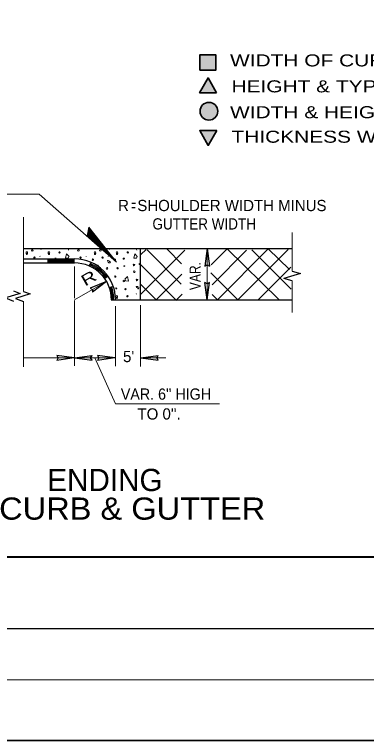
# Model space of a CAD drawing. Extents: x -516 to -145, y 130 to 404.
# Drawn here: x -282.2 to -247.7, y 129.8 to 200.9 of the extents above; entities that cross this region are included whole.
import ezdxf

# ---------------------------------------------------------------- set-up
doc = ezdxf.new("R2010")
doc.units = 0
doc.header["$LTSCALE"] = 0.47
doc.layers.add('1', color=7, linetype='Continuous', lineweight=13)
doc.layers.add('2', color=7, linetype='Continuous', lineweight=13)

msp = doc.modelspace()

# ---------------------------------------------------------------- hatches: boundary and pattern name
at = {"layer": '1'}
for points in [[(-264.0314, 195.3874), (-262.4784, 195.3874), (-262.4784, 196.9173), (-264.0314, 196.9173)], [(-262.3827, 193.1923), (-264.0634, 193.1909), (-263.2242, 194.6472)], [(-262.2733, 191.3834, 1), (-264.0131, 191.3834, 1)], [(-262.3632, 189.4859), (-264.0439, 189.4873), (-263.2047, 188.0311)]]:
    msp.add_hatch(color=256, dxfattribs=at).paths.add_polyline_path(points)

# ---------------------------------------------------------------- linework, layer by layer
at = {"linetype": 'Continuous', "lineweight": 13}
msp.add_lwpolyline([(-511.3166, 135.7334), (-151.3167, 135.7334), (-151.3167, 365.7333), (-511.3166, 365.7333)], close=True, dxfattribs=at)
at = {"layer": '1'}
for p, q in [((-279.782, 183.2658), (-272.1871, 176.6228)), ((-274.9387, 179.8052), (-272.9583, 177.3187)), ((-274.9258, 179.8694), (-272.7488, 177.1358)), ((-274.9253, 179.8142), (-274.7695, 179.8142)), ((-274.92, 179.8414), (-274.7911, 179.8414)), ((-274.9147, 179.8688), (-274.8127, 179.8688)), ((-274.9097, 179.9295), (-272.5393, 176.9531)), ((-274.9094, 179.896), (-274.8342, 179.896)), ((-274.9034, 179.9268), (-274.8586, 179.9268)), ((-274.8982, 179.954), (-274.8802, 179.954)), ((-274.8707, 179.9607), (-272.4178, 176.8808)), ((-275.0797, 179.1738), (-272.3256, 176.7762)), ((-275.0551, 179.1467), (-274.2414, 179.1467)), ((-275.0542, 179.2278), (-274.8431, 178.9628)), ((-275.0485, 179.1808), (-274.2684, 179.1808)), ((-275.0412, 179.2921), (-274.6333, 178.7799)), ((-275.0312, 179.1125), (-274.2144, 179.1125)), ((-275.0291, 179.2808), (-274.3475, 179.2808)), ((-275.0284, 179.3563), (-274.424, 178.5973)), ((-275.0237, 179.3081), (-274.3691, 179.3081)), ((-275.0184, 179.3354), (-274.3907, 179.3354)), ((-275.0157, 179.4203), (-274.2148, 178.4148)), ((-275.0131, 179.3627), (-274.4123, 179.3627)), ((-275.0078, 179.39), (-274.4339, 179.39)), ((-275.0027, 179.4845), (-274.0052, 178.2319)), ((-275.0025, 179.4173), (-274.4555, 179.4173)), ((-274.9965, 179.448), (-274.4798, 179.448)), ((-274.9912, 179.4753), (-274.5014, 179.4753)), ((-274.99, 179.5487), (-273.7958, 178.0493)), ((-274.9859, 179.5026), (-274.523, 179.5026)), ((-274.9806, 179.5298), (-274.5446, 179.5298)), ((-274.9772, 179.6128), (-273.5865, 177.8667)), ((-274.9747, 179.5606), (-274.5689, 179.5606)), ((-274.9687, 179.5913), (-274.5932, 179.5913)), ((-274.9642, 179.677), (-273.377, 177.6838)), ((-274.962, 179.6254), (-274.6202, 179.6254)), ((-274.9554, 179.6595), (-274.6472, 179.6595)), ((-274.9515, 179.7411), (-273.1677, 177.5013)), ((-274.9359, 179.7595), (-274.7262, 179.7595)), ((-274.9307, 179.7868), (-274.7479, 179.7868)), ((-254.9792, 175.7197), (-254.9792, 179.4976)), ((-274.9961, 179.0818), (-274.1902, 179.0818)), ((-274.9607, 179.0511), (-274.1658, 179.0511)), ((-274.9295, 179.0238), (-274.1442, 179.0238)), ((-274.8982, 178.9965), (-274.1226, 178.9965)), ((-274.8669, 178.9693), (-274.1011, 178.9693)), ((-274.8317, 178.9385), (-274.0767, 178.9385)), ((-274.8003, 178.9113), (-274.0552, 178.9113)), ((-274.769, 178.8839), (-274.0336, 178.8839)), ((-274.7377, 178.8567), (-274.012, 178.8567)), ((-274.7064, 178.8293), (-273.9903, 178.8293)), ((-274.6751, 178.802), (-273.9687, 178.802)), ((-274.6333, 178.7799), (-274.6332, 178.7798)), ((-274.6332, 178.7798), (-274.6331, 178.7797)), ((-274.5603, 178.702), (-273.8896, 178.702)), ((-274.5212, 178.6679), (-273.8627, 178.6679)), ((-274.482, 178.6338), (-273.8356, 178.6338)), ((-274.4468, 178.6031), (-273.8113, 178.6031)), ((-274.4116, 178.5723), (-273.787, 178.5723)), ((-274.3803, 178.5451), (-273.7655, 178.5451)), ((-274.349, 178.5178), (-273.7438, 178.5178)), ((-274.3177, 178.4905), (-273.7222, 178.4905)), ((-274.2824, 178.4598), (-273.698, 178.4598)), ((-274.2512, 178.4325), (-273.6764, 178.4325)), ((-274.2198, 178.4052), (-273.6547, 178.4052)), ((-274.2148, 178.4148), (-274.2147, 178.4147)), ((-274.1886, 178.3779), (-273.6332, 178.3779)), ((-274.1572, 178.3506), (-273.6116, 178.3506)), ((-274.1258, 178.3233), (-273.59, 178.3233)), ((-274.0112, 178.2233), (-273.5108, 178.2233)), ((-273.972, 178.1892), (-273.4839, 178.1892)), ((-273.9328, 178.155), (-273.4568, 178.155)), ((-273.8977, 178.1243), (-273.4326, 178.1243)), ((-273.8624, 178.0936), (-273.4082, 178.0936)), ((-273.8311, 178.0663), (-273.3867, 178.0663)), ((-273.7997, 178.039), (-273.3651, 178.039)), ((-273.7685, 178.0118), (-273.3435, 178.0118)), ((-273.7332, 177.981), (-273.3192, 177.981)), ((-273.702, 177.9538), (-273.2977, 177.9538)), ((-273.6706, 177.9264), (-273.276, 177.9264)), ((-273.6393, 177.8992), (-273.2544, 177.8992)), ((-273.608, 177.8718), (-273.2328, 177.8718)), ((-273.5767, 177.8445), (-273.2112, 177.8445)), ((-273.4619, 177.7445), (-273.1321, 177.7445)), ((-273.4228, 177.7104), (-273.1051, 177.7104)), ((-273.3837, 177.6763), (-273.0781, 177.6763)), ((-273.3484, 177.6456), (-273.0538, 177.6456)), ((-273.3132, 177.6148), (-273.0295, 177.6148)), ((-273.2819, 177.5876), (-273.0079, 177.5876)), ((-273.2506, 177.5603), (-272.9863, 177.5603)), ((-273.2193, 177.533), (-272.9647, 177.533)), ((-273.184, 177.5023), (-272.9404, 177.5023)), ((-273.1527, 177.475), (-272.9188, 177.475)), ((-273.1214, 177.4477), (-272.8972, 177.4477)), ((-273.0902, 177.4204), (-272.8757, 177.4204)), ((-273.0588, 177.3931), (-272.8541, 177.3931)), ((-273.0274, 177.3658), (-272.8324, 177.3658)), ((-272.9583, 177.3187), (-272.9582, 177.3185)), ((-272.9582, 177.3185), (-272.9581, 177.3184)), ((-272.9127, 177.2658), (-272.7533, 177.2658)), ((-272.8736, 177.2317), (-272.7263, 177.2317)), ((-272.8344, 177.1975), (-272.6993, 177.1975)), ((-272.7992, 177.1668), (-272.6751, 177.1668)), ((-272.764, 177.1361), (-272.6507, 177.1361)), ((-272.7327, 177.1088), (-272.6292, 177.1088)), ((-272.7013, 177.0815), (-272.6076, 177.0815)), ((-272.6701, 177.0543), (-272.586, 177.0543)), ((-272.6348, 177.0235), (-272.5617, 177.0235)), ((-272.6036, 176.9963), (-272.5401, 176.9963)), ((-272.5722, 176.9689), (-272.5185, 176.9689)), ((-274.9118, 176.2473), (-274.6956, 176.588)), ((-272.5409, 176.9417), (-272.4969, 176.9417)), ((-272.5096, 176.9143), (-272.4753, 176.9143)), ((-272.4782, 176.887), (-272.4537, 176.887)), ((-273.3622, 175.0089), (-273.0313, 175.2318)), ((-272.9068, 174.1146), (-272.5301, 174.2653)), ((-254.9792, 174.7768), (-254.9792, 171.6768)), ((-269.8668, 173.0465), (-269.8886, 172.9424))]:
    msp.add_line(p, q, dxfattribs=at)
at = {"layer": '1', "lineweight": 25}
for p, q in [((-263.316, 177.9323), (-263.55, 176.2293)), ((-263.3168, 177.9326), (-263.3168, 177.8901)), ((-263.316, 177.9323), (-263.082, 176.2293)), ((-254.9792, 174.7768), (-255.8106, 174.9986)), ((-273.1973, 174.7122), (-274.7894, 174.0638)), ((-273.1973, 174.7122), (-274.5556, 173.6585)), ((-273.1975, 174.7131), (-273.2343, 174.6918)), ((-263.3175, 172.9146), (-263.5515, 174.6176)), ((-263.3175, 172.9146), (-263.0835, 174.6176)), ((-263.3167, 172.9143), (-263.3167, 172.9568)), ((-276.3631, 167.2293), (-278.0661, 167.4633)), ((-276.3631, 167.2293), (-278.0661, 166.9953)), ((-276.3627, 167.2302), (-276.4052, 167.2302)), ((-276.3075, 167.2333), (-276.265, 167.2333)), ((-276.3072, 167.2342), (-274.6042, 167.4682)), ((-276.3072, 167.2342), (-274.6042, 167.0002)), ((-272.355, 167.2293), (-274.058, 167.4633)), ((-272.355, 167.2293), (-274.058, 166.9953)), ((-272.3547, 167.2302), (-272.3972, 167.2302)), ((-269.8282, 167.2333), (-269.7857, 167.2333)), ((-269.8279, 167.2342), (-268.1249, 167.4682)), ((-269.8279, 167.2342), (-268.1249, 167.0002))]:
    msp.add_line(p, q, dxfattribs=at)
at = {"layer": '1', "lineweight": 35}
for points in [[(-515.915, 129.7823), (-144.8863, 129.7823), (-144.8863, 403.6373), (-515.915, 403.6373)], [(-264.0314, 195.3874), (-262.4784, 195.3874), (-262.4784, 196.9173), (-264.0314, 196.9173)], [(-262.3827, 193.1923), (-264.0634, 193.1909), (-263.2242, 194.6472)], [(-262.3632, 189.4859), (-264.0439, 189.4873), (-263.2047, 188.0311)]]:
    msp.add_lwpolyline(points, close=True, dxfattribs=at)
at = {"layer": '1', "lineweight": 40}
msp.add_lwpolyline([(-481.3166, 147.7334), (-481.3166, 352.7333), (-156.3167, 352.7333), (-156.3167, 147.7334)], close=True, dxfattribs=at)
at = {"layer": '1'}
for points in [[(-279.659, 177.8897), (-279.6579, 177.889), (-279.6059, 177.8785), (-279.5539, 177.8785), (-279.5473, 177.8895)], [(-276.9109, 177.7825), (-276.9234, 177.8313), (-276.9249, 177.8327)], [(-272.9294, 177.8809), (-272.9176, 177.8785), (-272.8656, 177.8785), (-272.8642, 177.8808)], [(-270.2226, 177.7825), (-270.2351, 177.8313), (-270.2366, 177.8327)], [(-279.7119, 177.198), (-279.6994, 177.1492), (-279.6979, 177.1478)], [(-276.8549, 177.1722), (-277.1046, 177.432), (-277.198, 176.9852)], [(-277.1937, 176.9852), (-276.9277, 177.0057), (-276.8757, 177.1617)], [(-275.1829, 177.198), (-275.1704, 177.1492), (-275.1689, 177.1478)], [(-273.0236, 177.198), (-273.0111, 177.1492), (-273.0096, 177.1478)], [(-270.1666, 177.1722), (-270.4162, 177.432), (-270.5097, 176.9848), (-270.2394, 177.0057), (-270.1874, 177.1617)], [(-273.0552, 176.6177), (-272.9929, 176.5865), (-272.9409, 176.5553), (-272.8889, 176.5448), (-272.8369, 176.5448), (-272.8057, 176.5968), (-272.8369, 176.6488), (-272.8889, 176.6593), (-272.9304, 176.7008), (-272.9617, 176.7425), (-273.0032, 176.7737), (-273.0552, 176.7737), (-273.0761, 176.7217), (-273.0657, 176.6697)], [(-271.3804, 174.9313), (-271.1307, 175.1912), (-271.0372, 174.744), (-271.3076, 174.7648), (-271.3596, 174.9208)], [(-270.0332, 174.1632), (-270.0956, 174.1943), (-270.1476, 174.2255), (-270.1996, 174.236), (-270.2516, 174.236), (-270.2827, 174.184), (-270.2516, 174.132), (-270.1996, 174.1215), (-270.1581, 174.08), (-270.1267, 174.0383), (-270.0852, 174.0072), (-270.0332, 174.0072), (-270.0124, 174.0592), (-270.0227, 174.1112)], [(-270.2512, 173.4827), (-270.2637, 173.5315), (-270.2652, 173.5328)]]:
    msp.add_lwpolyline(points, dxfattribs=at)
at = {"layer": '1', "lineweight": 25}
for points in [[(-263.55, 176.2293), (-263.3136, 176.361), (-263.082, 176.2293)], [(-254.9792, 175.7197), (-254.1736, 175.5048), (-255.8106, 174.9986)], [(-263.0835, 174.6176), (-263.3199, 174.4858), (-263.5515, 174.6176)], [(-274.7894, 174.0638), (-274.5572, 173.9249), (-274.5556, 173.6585)], [(-278.0661, 167.4633), (-277.9343, 167.2269), (-278.0661, 166.9953)], [(-274.6042, 167.0002), (-274.7359, 167.2366), (-274.6042, 167.4682)], [(-274.058, 167.4633), (-273.9262, 167.2269), (-274.058, 166.9953)], [(-268.1249, 167.0002), (-268.2567, 167.2366), (-268.1249, 167.4682)]]:
    msp.add_lwpolyline(points, dxfattribs=at)
at = {"layer": '1', "lineweight": 35}
msp.add_circle((-263.1432, 191.3834), 0.8699, dxfattribs=at)
at = {"layer": '1'}
for centre, radius in [((-274.9567, 179.3052), 0.0322), ((-274.8703, 179.4128), 0.0322), ((-274.3806, 178.801), 0.0322), ((-280.4619, 177.757), 0.0797), ((-275.9329, 177.757), 0.0797), ((-273.8332, 178.1961), 0.0322), ((-273.7736, 177.757), 0.0797), ((-273.7544, 178.1241), 0.0322), ((-280.9924, 177.5515), 0.0797), ((-280.9916, 177.415), 0.0642), ((-280.2509, 177.0563), 0.0688), ((-278.8331, 177.5515), 0.0797), ((-278.8322, 177.415), 0.0642), ((-277.7906, 177.5655), 0.0642), ((-275.7219, 177.0563), 0.0688), ((-274.3041, 177.5515), 0.0797), ((-274.3032, 177.415), 0.0642), ((-273.5626, 177.0563), 0.0688), ((-272.1447, 177.5515), 0.0797), ((-272.1439, 177.415), 0.0642), ((-271.4896, 176.9508), 0.0642), ((-271.1022, 177.5655), 0.0642), ((-274.5151, 176.8508), 0.0688), ((-272.3557, 176.8508), 0.0688), ((-270.4959, 176.3322), 0.077), ((-269.9406, 176.413), 0.05), ((-273.1327, 175.9923), 0.0797), ((-272.0902, 176.0063), 0.0642), ((-270.4606, 175.6643), 0.0797), ((-272.3169, 175.1952), 0.0642), ((-271.4839, 174.773), 0.077), ((-270.1981, 174.8623), 0.0797), ((-272.2217, 174.0322), 0.05), ((-271.3281, 173.9642), 0.0642), ((-272.1734, 173.2517), 0.0797), ((-272.1726, 173.1152), 0.0642), ((-271.1309, 173.2657), 0.0642)]:
    msp.add_circle(centre, radius, dxfattribs=at)
for centre, radius, start, end in [((-278.1779, 176.9508), 0.0642, 32.31519, 147.6848), ((-273.1782, 177.4615), 0.0322, 40.35293, 57.40784), ((-272.6166, 176.9718), 0.0322, 35.75343, 62.00734), ((-274.0524, 176.2647), 0.0642, 318.25011, 145.24852), ((-271.4487, 176.2075), 0.05, 337.44276, 202.55724)]:
    msp.add_arc(centre, radius, start, end, dxfattribs=at)
at = {"layer": '2'}
for p, q in [((-281.3167, 181.0094), (-281.3167, 173.7433)), ((-269.8451, 173.4533), (-265.5178, 177.7807)), ((-269.8067, 177.3484), (-269.3067, 177.8484)), ((-265.8467, 174.4634), (-269.2067, 177.8233)), ((-265.8267, 176.4434), (-267.2477, 177.8644)), ((-263.3167, 172.9134), (-263.3167, 177.9334)), ((-262.9067, 176.3434), (-261.3067, 177.9434)), ((-262.8267, 174.4034), (-259.4709, 177.7972)), ((-262.3067, 172.9234), (-257.2867, 177.9434)), ((-256.2751, 172.9468), (-261.3367, 177.9134)), ((-260.3067, 172.9234), (-255.381, 177.8492)), ((-255.0781, 173.9743), (-258.926, 177.8223)), ((-255.2453, 175.8771), (-257.3367, 177.9134)), ((-278.9442, 176.9168), (-278.9442, 176.5178)), ((-276.3682, 176.9331), (-276.3682, 176.534)), ((-266.311, 172.8472), (-269.811, 176.3472)), ((-276.3167, 176.1826), (-276.3167, 173.0948)), ((-260.2967, 172.9134), (-262.9567, 175.5734)), ((-258.3067, 172.9234), (-255.1157, 176.1144)), ((-268.3067, 172.9234), (-265.7867, 175.4434)), ((-276.3167, 172.9134), (-273.1967, 174.7134)), ((-268.3067, 172.9234), (-269.8067, 174.4234)), ((-266.3067, 172.9234), (-265.7667, 173.4634)), ((-262.3067, 172.9234), (-262.8267, 173.4434)), ((-281.3167, 172.7519), (-281.3167, 166.3765)), ((-276.3167, 172.8643), (-276.3167, 166.4458)), ((-272.3167, 172.3113), (-272.3167, 166.4355)), ((-269.8367, 172.4035), (-269.8367, 166.3962)), ((-281.3167, 167.2334), (-276.3227, 167.2334)), ((-276.3083, 167.2334), (-272.3212, 167.2334)), ((-267.3602, 167.2334), (-269.838, 167.2334))]:
    msp.add_line(p, q, dxfattribs=at)
at = {"layer": '2', "lineweight": 25}
for p, q in [((-281.3167, 177.9334), (-273.4322, 177.9334)), ((-273.7159, 177.9334), (-269.8367, 177.9334)), ((-281.3167, 176.9334), (-276.3167, 176.9334)), ((-281.3167, 176.5334), (-276.3167, 176.5334)), ((-272.7167, 172.9134), (-254.9792, 172.9134))]:
    msp.add_line(p, q, dxfattribs=at)
at = {"layer": '2', "lineweight": 35}
for p, q in [((-278.9296, 176.8196), (-276.3755, 176.8196)), ((-278.9296, 176.66), (-276.3755, 176.66))]:
    msp.add_line(p, q, dxfattribs=at)
at = {"layer": '2'}
msp.add_lwpolyline([(-511.3166, 135.7334), (-151.3167, 135.7334), (-151.3167, 365.7333), (-511.3166, 365.7333)], close=True, dxfattribs=at)
at = {"layer": '2', "lineweight": 25}
for points in [[(-151.3167, 360.7333), (-496.3166, 360.7333), (-496.3166, 140.7334), (-151.3167, 140.7334)], [(-272.7167, 172.9134), (-269.8367, 172.9134), (-269.8367, 177.9334), (-254.9792, 177.9334)], [(-282.3167, 173.7912), (-281.6486, 173.5331), (-283.0707, 173.1018), (-282.3167, 172.8)], [(-281.3167, 173.7433), (-280.6666, 173.4922), (-282.0887, 173.0608), (-281.3167, 172.7519)]]:
    msp.add_lwpolyline(points, dxfattribs=at)
at = {"layer": '2'}
for points in [[(-279.782, 183.2658), (-319.0126, 183.2658), (-326.4424, 176.7449)], [(-272.1871, 176.6228), (-274.9115, 180.0441), (-275.0803, 179.1703)], [(-274.3367, 167.2334), (-272.3167, 162.7334), (-262.1002, 162.7334)]]:
    msp.add_lwpolyline(points, dxfattribs=at)
at = {"layer": '2', "lineweight": 25}
for centre, radius, start, end in [((-276.3167, 172.9134), 4.02, 0, 89.99998), ((-276.3167, 172.9134), 3.62, 0, 89.99998), ((-276.2069, 173.0011), 3.62, 35.14361, 67.84254), ((-276.1081, 173.0779), 3.62, 35.05341, 68.54511), ((-276.2069, 173.0011), 3.62, 358.81845, 18.57101), ((-276.1081, 173.0779), 3.62, 357.44406, 18.35043), ((-276.2069, 173.0011), 3.62, 0, 0.37664)]:
    msp.add_arc(centre, radius, start, end, dxfattribs=at)

# ---------------------------------------------------------------- texts
at = {"layer": '1'}
msp.add_text('ENDING', height=2.172, dxfattribs=at).set_placement((-278.9867, 154.1983))
at = {"layer": '1', "width": 1.1}
msp.add_text('CURB & GUTTER', height=2.172, dxfattribs=at).set_placement((-283.7121, 151.3983))
at = {"layer": '2'}
for s, height, width, p in [('WIDTH OF CURB & GUTTER WILL BE SPECIFIED.', 1.178, 1.3, (-261.0722, 195.7711)), ('HEIGHT & TYPE OF CURB SHALL BE SPECIFIED.', 1.178, 1.3, (-260.9322, 193.2311)), ('WIDTH & HEIGHT WILL BE SPECIFIED', 1.178, 1.3, (-261.0722, 190.7003)), ('THICKNESS WILL BE SPECIFIED', 1.178, 1.3, (-260.9322, 188.3003)), ('GUTTER WIDTH', 1.1, 0.9, (-268.6767, 179.8042)), ("VAR. 6'' HIGH", 1.1, 0.95, (-271.7767, 163.1442))]:
    msp.add_text(s, height=height, dxfattribs=dict(at, width=width)).set_placement(p)
for s, height, p in [('R  SHOULDER WIDTH MINUS', 1.1, (-272.0421, 181.6043)), ('-', 1.178, (-270.7967, 181.4858)), ('-', 1.178, (-270.7767, 181.9258)), ("5'", 1.1, (-271.5615, 166.8206)), ("TO 0''.", 1.1, (-270.1444, 161.1991))]:
    msp.add_text(s, height=height, dxfattribs=at).set_placement(p)
for s, rotation, width, p in [('VAR.', 90, 0.8, (-263.9444, 173.8684)), ('R', 29.999, 1.35, (-275.2751, 174.2092))]:
    msp.add_text(s, height=1.1, rotation=rotation, dxfattribs=dict(at, width=width)).set_placement(p)

doc.saveas('drawing.dxf')
